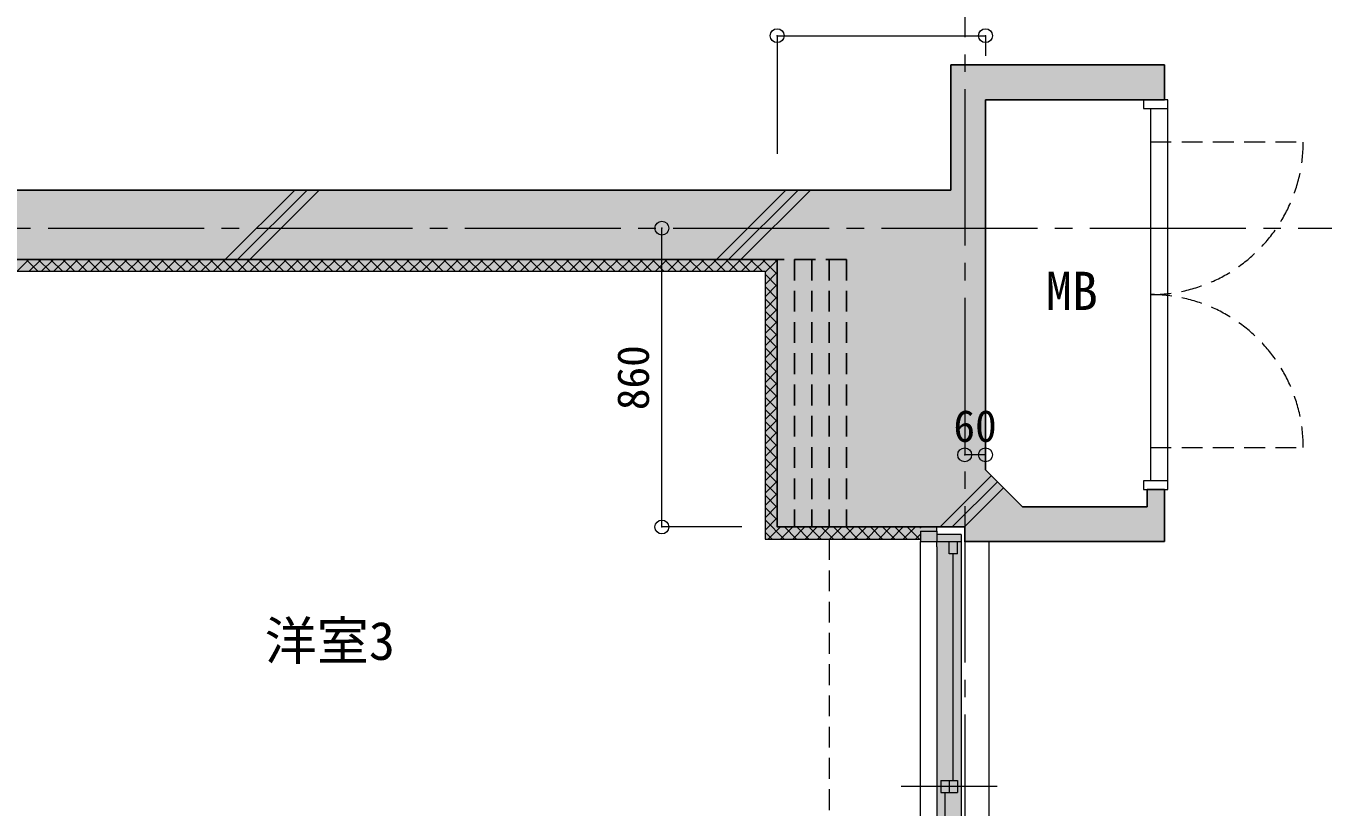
# Model space of a CAD drawing. Units: millimetres at full size, sheet at 1:50. Extents: x -9674 to 9699, y -6794 to 6791.
# Drawn here: x 4044 to 7780, y 1663 to 3911 of the extents above; entities that cross this region are included whole.
import ezdxf
from ezdxf.enums import TextEntityAlignment as Align

# ---------------------------------------------------------------- set-up
doc = ezdxf.new("R2010")
doc.units = ezdxf.units.MM
doc.header["$LTSCALE"] = 50
doc.header["$PDMODE"] = 32
doc.header["$PDSIZE"] = 40
doc.linetypes.add('CHAIN2', pattern=[12, 9, -1, 1, -1])
doc.linetypes.add('DASHED1', pattern=[1.8, 1.2, -0.6])
for name, color, linetype, lineweight in [('1-0_芯', 2, 'DASHED1', 25), ('1-1_躯体', 2, 'Continuous', 25), ('1-3_建具', 3, 'Continuous', 18), ('1-8_ハッチ', 4, 'Continuous', 9), ('1-A_文字', 7, 'Continuous', 9), ('1-B_寸法', 7, 'Continuous', 9), ('1-C_梁', 7, 'DASHED1', 9), ('4-F', 4, 'Continuous', 9)]:
    doc.layers.add(name, color=color, linetype=linetype, lineweight=lineweight)
doc.layers.add('4-0', color=1, linetype='Continuous')
doc.layers.add('4-1', color=2, linetype='Continuous')
doc.styles.add('ＭＳ ゴシック', font='')
doc.styles.get('ＭＳ ゴシック').set_extended_font_data('MS Gothic')

msp = doc.modelspace()

# ---------------------------------------------------------------- linework, layer by layer
at = {"layer": '1-0_芯', "color": 7, "linetype": 'CHAIN2', "lineweight": 9}
for p, q in [((6747.5, 4329.12), (6747.5, -3890.88)), ((-8492.5, 3329.12), (8517.5, 3329.12))]:
    msp.add_line(p, q, dxfattribs=at)
at = {"layer": '1-1_躯体'}
for p, q in [((6707.5, 3439.12), (6707.5, 3799.12)), ((6807.5, 3699.12), (7322.5, 3699.12)), ((6807.5, 2633.19), (6807.5, 3699.12)), ((7322.5, 3699.12), (7272.5, 3699.12)), ((7322.5, 3699.12), (7272.5, 3699.12)), ((6207.5, 3239.12), (2457.5, 3239.12)), ((6807.5, 2633.19), (6913.57, 2527.12)), ((7272.5, 2577.12), (7272.5, 2527.12)), ((7272.5, 2577.12), (7322.5, 2577.12)), ((7322.5, 2577.12), (7322.5, 2427.12)), ((6913.57, 2527.12), (7272.5, 2527.12))]:
    msp.add_line(p, q, dxfattribs=at)
at = {"layer": '1-1_躯体', "linetype": 'DASHED1'}
for p, q in [((6407.5, 3239.12), (6207.5, 3239.12)), ((6257.5, 3239.12), (6257.5, 2469.12)), ((6307.5, 3239.12), (6307.5, 2469.12)), ((6357.5, 3239.12), (6357.5, 2469.12)), ((6407.5, 3239.12), (6407.5, 2469.12))]:
    msp.add_line(p, q, dxfattribs=at)
at = {"layer": '1-1_躯体'}
for points in [[(6707.5, 3799.12), (7322.5, 3799.12), (7322.5, 3699.12)], [(6707.5, 3439.12), (-7292.5, 3439.12), (-7292.5, 2434.12)], [(6207.5, 3239.12), (6207.5, 2469.12), (6747.5, 2469.12)], [(6747.5, 2469.12), (6747.5, 2427.12), (7322.5, 2427.12)]]:
    msp.add_lwpolyline(points, dxfattribs=at)
at = {"layer": '1-3_建具', "color": 7, "lineweight": 9}
for p, q in [((7262.5, 3699.12), (7262.5, 3674.12)), ((7332.5, 3699.12), (7262.5, 3699.12)), ((7332.5, 3674.12), (7332.5, 3699.12)), ((7282.5, 3674.12), (7282.5, 2602.12)), ((7332.5, 2602.12), (7332.5, 3674.12)), ((7262.5, 2602.12), (7262.5, 2577.12)), ((7332.5, 2602.12), (7262.5, 2602.12)), ((6737.5, 2447.12), (6667.5, 2447.12)), ((6737.5, 2447.12), (6737.5, 2412.12)), ((6620.5, 1017.12), (6620.5, 2427.12)), ((6667.5, 2427.12), (6737.5, 2427.12)), ((6667.5, 2412.12), (6667.5, 2427.12)), ((6667.5, 2412.12), (6667.5, 1032.12)), ((6737.5, 2412.12), (6737.5, 1032.12)), ((6817.5, 1007.12), (6817.5, 2427.12)), ((6840.98, 1722.12), (6564.02, 1722.12))]:
    msp.add_line(p, q, dxfattribs=at)
at = {"layer": '1-3_建具', "color": 7, "linetype": 'DASHED1', "lineweight": 9}
for p, q in [((7282.5, 3578.12), (7722.5, 3578.12)), ((7282.5, 2698.12), (7722.5, 2698.12))]:
    msp.add_line(p, q, dxfattribs=at)
at = {"layer": '1-3_建具'}
for p, q in [((6620.5, 2457.12), (6620.5, 2427.12)), ((6620.5, 2457.12), (6667.5, 2457.12)), ((6667.5, 2457.12), (6667.5, 2427.12)), ((6620.5, 2427.12), (6667.5, 2427.12)), ((6702.5, 2392.12), (6702.5, 2427.12)), ((6726.5, 2392.12), (6702.5, 2392.12)), ((6714.5, 1739.62), (6714.5, 2392.12)), ((6726.5, 2392.12), (6726.5, 2427.12)), ((6678.5, 1739.62), (6726.5, 1739.62)), ((6702.5, 1739.62), (6702.5, 1704.62)), ((6726.5, 1739.62), (6726.5, 1704.62)), ((6690.5, 1704.62), (6690.5, 1052.12))]:
    msp.add_line(p, q, dxfattribs=at)
at = {"layer": '1-3_建具', "color": 7, "lineweight": 9}
for points in [[(7262.5, 3699.12), (7262.5, 3674.12), (7332.5, 3674.12)], [(7262.5, 2577.12), (7332.5, 2577.12), (7332.5, 2602.12)]]:
    msp.add_lwpolyline(points, dxfattribs=at)
at = {"layer": '1-3_建具'}
msp.add_lwpolyline([(6678.5, 1739.62), (6678.5, 1704.62), (6726.5, 1704.62)], dxfattribs=at)
at = {"layer": '1-3_建具', "color": 7, "linetype": 'DASHED1', "lineweight": 9}
for centre, start, end in [((7282.5, 3578.12), 270, 0), ((7282.5, 2698.12), 0, 90)]:
    msp.add_arc(centre, 440, start, end, dxfattribs=at)
at = {"layer": '1-8_ハッチ'}
for p, q in [((4617.98, 3239.12), (4817.98, 3439.12)), ((4653.33, 3239.12), (4853.33, 3439.12)), ((4688.69, 3239.12), (4888.69, 3439.12)), ((6032.19, 3239.12), (6232.19, 3439.12)), ((6067.55, 3239.12), (6267.55, 3439.12)), ((6102.9, 3239.12), (6302.9, 3439.12)), ((4017.29, 3204.12), (4052.29, 3239.12)), ((4044.08, 3239.12), (4079.08, 3204.12)), ((4052.65, 3204.12), (4087.65, 3239.12)), ((4079.43, 3239.12), (4114.43, 3204.12)), ((4088, 3204.12), (4123, 3239.12)), ((4114.79, 3239.12), (4149.79, 3204.12)), ((4123.36, 3204.12), (4158.36, 3239.12)), ((4150.14, 3239.12), (4185.14, 3204.12)), ((4158.72, 3204.12), (4193.72, 3239.12)), ((4185.5, 3239.12), (4220.5, 3204.12)), ((4194.07, 3204.12), (4229.07, 3239.12)), ((4220.86, 3239.12), (4255.86, 3204.12)), ((4229.43, 3204.12), (4264.43, 3239.12)), ((4256.21, 3239.12), (4291.21, 3204.12)), ((4264.78, 3204.12), (4299.78, 3239.12)), ((4291.57, 3239.12), (4326.57, 3204.12)), ((4300.14, 3204.12), (4335.14, 3239.12)), ((4326.92, 3239.12), (4361.92, 3204.12)), ((4335.49, 3204.12), (4370.49, 3239.12)), ((4362.28, 3239.12), (4397.28, 3204.12)), ((4370.85, 3204.12), (4405.85, 3239.12)), ((4397.63, 3239.12), (4432.63, 3204.12)), ((4406.2, 3204.12), (4441.2, 3239.12)), ((4432.99, 3239.12), (4467.99, 3204.12)), ((4441.56, 3204.12), (4476.56, 3239.12)), ((4468.34, 3239.12), (4503.34, 3204.12)), ((4476.91, 3204.12), (4511.91, 3239.12)), ((4503.7, 3239.12), (4538.7, 3204.12)), ((4512.27, 3204.12), (4547.27, 3239.12)), ((4539.05, 3239.12), (4574.05, 3204.12)), ((4547.62, 3204.12), (4582.62, 3239.12)), ((4574.41, 3239.12), (4609.41, 3204.12)), ((4582.98, 3204.12), (4617.98, 3239.12)), ((4609.76, 3239.12), (4644.76, 3204.12)), ((4618.33, 3204.12), (4653.33, 3239.12)), ((4645.12, 3239.12), (4680.12, 3204.12)), ((4653.69, 3204.12), (4688.69, 3239.12)), ((4680.48, 3239.12), (4715.48, 3204.12)), ((4689.05, 3204.12), (4724.05, 3239.12)), ((4715.83, 3239.12), (4750.83, 3204.12)), ((4724.4, 3204.12), (4759.4, 3239.12)), ((4751.19, 3239.12), (4786.19, 3204.12)), ((4759.76, 3204.12), (4794.76, 3239.12)), ((4786.54, 3239.12), (4821.54, 3204.12)), ((4795.11, 3204.12), (4830.11, 3239.12)), ((4821.9, 3239.12), (4856.9, 3204.12)), ((4830.47, 3204.12), (4865.47, 3239.12)), ((4857.25, 3239.12), (4892.25, 3204.12)), ((4865.82, 3204.12), (4900.82, 3239.12)), ((4892.61, 3239.12), (4927.61, 3204.12)), ((4901.18, 3204.12), (4936.18, 3239.12)), ((4927.96, 3239.12), (4962.96, 3204.12)), ((4936.53, 3204.12), (4971.53, 3239.12)), ((4963.32, 3239.12), (4998.32, 3204.12)), ((4971.89, 3204.12), (5006.89, 3239.12)), ((4998.67, 3239.12), (5033.67, 3204.12)), ((5007.24, 3204.12), (5042.24, 3239.12)), ((5034.03, 3239.12), (5069.03, 3204.12)), ((5042.6, 3204.12), (5077.6, 3239.12)), ((5069.38, 3239.12), (5104.38, 3204.12)), ((5077.95, 3204.12), (5112.95, 3239.12)), ((5104.74, 3239.12), (5139.74, 3204.12)), ((5113.31, 3204.12), (5148.31, 3239.12)), ((5140.09, 3239.12), (5175.09, 3204.12)), ((5148.66, 3204.12), (5183.66, 3239.12)), ((5175.45, 3239.12), (5210.45, 3204.12)), ((5184.02, 3204.12), (5219.02, 3239.12)), ((5210.81, 3239.12), (5245.81, 3204.12)), ((5219.38, 3204.12), (5254.38, 3239.12)), ((5246.16, 3239.12), (5281.16, 3204.12)), ((5254.73, 3204.12), (5289.73, 3239.12)), ((5281.52, 3239.12), (5316.52, 3204.12)), ((5290.09, 3204.12), (5325.09, 3239.12)), ((5316.87, 3239.12), (5351.87, 3204.12)), ((5325.44, 3204.12), (5360.44, 3239.12)), ((5352.23, 3239.12), (5387.23, 3204.12)), ((5360.8, 3204.12), (5395.8, 3239.12)), ((5387.58, 3239.12), (5422.58, 3204.12)), ((5396.15, 3204.12), (5431.15, 3239.12)), ((5422.94, 3239.12), (5457.94, 3204.12)), ((5431.51, 3204.12), (5466.51, 3239.12)), ((5458.29, 3239.12), (5493.29, 3204.12)), ((5466.86, 3204.12), (5501.86, 3239.12)), ((5493.65, 3239.12), (5528.65, 3204.12)), ((5502.22, 3204.12), (5537.22, 3239.12)), ((5529, 3239.12), (5564, 3204.12)), ((5537.57, 3204.12), (5572.57, 3239.12)), ((5564.36, 3239.12), (5599.36, 3204.12)), ((5572.93, 3204.12), (5607.93, 3239.12)), ((5599.71, 3239.12), (5634.71, 3204.12)), ((5608.28, 3204.12), (5643.28, 3239.12)), ((5635.07, 3239.12), (5670.07, 3204.12)), ((5643.64, 3204.12), (5678.64, 3239.12)), ((5670.42, 3239.12), (5705.42, 3204.12)), ((5678.99, 3204.12), (5713.99, 3239.12)), ((5705.78, 3239.12), (5740.78, 3204.12)), ((5714.35, 3204.12), (5749.35, 3239.12)), ((5741.14, 3239.12), (5776.14, 3204.12)), ((5749.71, 3204.12), (5784.71, 3239.12)), ((5776.49, 3239.12), (5811.49, 3204.12)), ((5785.06, 3204.12), (5820.06, 3239.12)), ((5811.85, 3239.12), (5846.85, 3204.12)), ((5820.42, 3204.12), (5855.42, 3239.12)), ((5847.2, 3239.12), (5882.2, 3204.12)), ((5855.77, 3204.12), (5890.77, 3239.12)), ((5882.56, 3239.12), (5917.56, 3204.12)), ((5891.13, 3204.12), (5926.13, 3239.12)), ((5917.91, 3239.12), (5952.91, 3204.12)), ((5926.48, 3204.12), (5961.48, 3239.12)), ((5953.27, 3239.12), (5988.27, 3204.12)), ((5961.84, 3204.12), (5996.84, 3239.12)), ((5988.62, 3239.12), (6023.62, 3204.12)), ((5997.19, 3204.12), (6032.19, 3239.12)), ((6023.98, 3239.12), (6058.98, 3204.12)), ((6032.55, 3204.12), (6067.55, 3239.12)), ((6059.33, 3239.12), (6094.33, 3204.12)), ((6067.9, 3204.12), (6102.9, 3239.12)), ((6094.69, 3239.12), (6129.69, 3204.12)), ((6103.26, 3204.12), (6138.26, 3239.12)), ((6130.04, 3239.12), (6165.04, 3204.12)), ((6138.61, 3204.12), (6173.61, 3239.12)), ((6165.4, 3239.12), (6207.5, 3197.02)), ((6172.5, 3202.65), (6207.5, 3237.65)), ((6200.75, 3239.12), (6207.5, 3232.38)), ((6172.5, 3204.12), (2492.5, 3204.12)), ((6172.5, 3204.12), (6172.5, 2434.12)), ((6172.5, 3167.3), (6207.5, 3202.3)), ((6172.5, 3196.66), (6207.5, 3161.66)), ((6172.5, 3131.94), (6207.5, 3166.94)), ((6172.5, 3161.31), (6207.5, 3126.31)), ((6172.5, 3096.59), (6207.5, 3131.59)), ((6172.5, 3125.95), (6207.5, 3090.95)), ((6172.5, 3061.23), (6207.5, 3096.23)), ((6172.5, 3090.6), (6207.5, 3055.6)), ((6172.5, 3025.87), (6207.5, 3060.87)), ((6172.5, 3055.24), (6207.5, 3020.24)), ((6172.5, 2990.52), (6207.5, 3025.52)), ((6172.5, 3019.89), (6207.5, 2984.89)), ((6172.5, 2955.16), (6207.5, 2990.16)), ((6172.5, 2984.53), (6207.5, 2949.53)), ((6172.5, 2919.81), (6207.5, 2954.81)), ((6172.5, 2949.18), (6207.5, 2914.18)), ((6172.5, 2884.45), (6207.5, 2919.45)), ((6172.5, 2913.82), (6207.5, 2878.82)), ((6172.5, 2849.1), (6207.5, 2884.1)), ((6172.5, 2878.47), (6207.5, 2843.47)), ((6172.5, 2813.74), (6207.5, 2848.74)), ((6172.5, 2843.11), (6207.5, 2808.11)), ((6172.5, 2778.39), (6207.5, 2813.39)), ((6172.5, 2807.76), (6207.5, 2772.76)), ((6172.5, 2743.03), (6207.5, 2778.03)), ((6172.5, 2772.4), (6207.5, 2737.4)), ((6172.5, 2707.68), (6207.5, 2742.68)), ((6172.5, 2737.05), (6207.5, 2702.05)), ((6172.5, 2672.32), (6207.5, 2707.32)), ((6172.5, 2701.69), (6207.5, 2666.69)), ((6172.5, 2636.97), (6207.5, 2671.97)), ((6172.5, 2666.33), (6207.5, 2631.33)), ((6172.5, 2601.61), (6207.5, 2636.61)), ((6172.5, 2630.98), (6207.5, 2595.98)), ((6676.41, 2469.12), (6823.99, 2616.7)), ((6172.5, 2566.26), (6207.5, 2601.26)), ((6172.5, 2595.62), (6207.5, 2560.62)), ((6711.76, 2469.12), (6841.66, 2599.02)), ((6747.12, 2469.12), (6859.34, 2581.35)), ((6172.5, 2530.9), (6207.5, 2565.9)), ((6172.5, 2560.27), (6207.5, 2525.27)), ((6172.5, 2495.54), (6207.5, 2530.54)), ((6172.5, 2524.91), (6207.5, 2489.91)), ((6172.5, 2460.19), (6207.5, 2495.19)), ((6172.5, 2489.56), (6227.94, 2434.12)), ((6181.79, 2434.12), (6216.79, 2469.12)), ((6217.14, 2434.12), (6252.14, 2469.12)), ((6228.29, 2469.12), (6263.29, 2434.12)), ((6252.5, 2434.12), (6287.5, 2469.12)), ((6263.65, 2469.12), (6298.65, 2434.12)), ((6287.85, 2434.12), (6322.85, 2469.12)), ((6299, 2469.12), (6334, 2434.12)), ((6323.21, 2434.12), (6358.21, 2469.12)), ((6334.36, 2469.12), (6369.36, 2434.12)), ((6358.56, 2434.12), (6393.56, 2469.12)), ((6369.71, 2469.12), (6404.71, 2434.12)), ((6393.92, 2434.12), (6428.92, 2469.12)), ((6405.07, 2469.12), (6440.07, 2434.12)), ((6429.27, 2434.12), (6464.27, 2469.12)), ((6440.42, 2469.12), (6475.42, 2434.12)), ((6464.63, 2434.12), (6499.63, 2469.12)), ((6475.78, 2469.12), (6510.78, 2434.12)), ((6499.98, 2434.12), (6534.98, 2469.12)), ((6511.14, 2469.12), (6546.14, 2434.12)), ((6535.34, 2434.12), (6570.34, 2469.12)), ((6546.49, 2469.12), (6581.49, 2434.12)), ((6570.7, 2434.12), (6605.7, 2469.12)), ((6581.85, 2469.12), (6616.85, 2434.12)), ((6617.2, 2469.12), (6620.5, 2465.82)), ((6172.5, 2454.2), (6192.58, 2434.12)), ((6172.5, 2434.12), (6620.5, 2434.12)), ((6606.05, 2434.12), (6620.5, 2448.57))]:
    msp.add_line(p, q, dxfattribs=at)
at = {"layer": '1-B_寸法'}
for p, q in [((6207.5, 3883.43), (6207.5, 3543.23)), ((6207.5, 3883.43), (6807.5, 3883.43)), ((6807.5, 3883.43), (6807.5, 3825.14)), ((5875.51, 2469.12), (5875.51, 3329.12)), ((6807.5, 2676.66), (6747.5, 2676.66)), ((6105.94, 2469.12), (5875.51, 2469.12))]:
    msp.add_line(p, q, dxfattribs=at)
at = {"layer": '1-B_寸法', "color": 3}
for p in [(6207.5, 3883.43), (6807.5, 3883.43), (5875.51, 3329.12), (6747.5, 2676.66), (6807.5, 2676.66), (5875.51, 2469.12)]:
    msp.add_point(p, dxfattribs=at)
at = {"layer": '1-C_梁'}
msp.add_line((6357.5, 2434.12), (6357.5, 1010.12), dxfattribs=at)
at = {"layer": '4-0'}
for points in [[(7322.5, 3699.12), (7322.5, 3799.12), (6707.5, 3799.12)], [(6807.5, 3699.12), (7322.5, 3699.12), (6707.5, 3799.12)], [(6807.5, 3699.12), (6707.5, 3799.12), (6707.5, 3439.12)], [(6747.5, 2469.12), (6807.5, 3699.12), (6707.5, 3439.12)], [(6747.5, 2427.12), (6807.5, 2633.19), (6807.5, 3699.12)], [(6747.5, 2469.12), (6747.5, 2427.12), (6807.5, 3699.12)], [(-7292.5, 3439.12), (1857.5, 3239.12), (6207.5, 3239.12)], [(6707.5, 3439.12), (-7292.5, 3439.12), (6207.5, 3239.12)], [(6707.5, 3439.12), (6207.5, 3239.12), (6207.5, 2469.12)], [(6707.5, 3439.12), (6207.5, 2469.12), (6747.5, 2469.12)], [(6747.5, 2427.12), (6913.57, 2527.12), (6807.5, 2633.19)], [(7322.5, 2427.12), (7322.5, 2577.12), (7272.5, 2577.12)], [(7322.5, 2427.12), (7272.5, 2577.12), (7272.5, 2527.12)], [(6747.5, 2427.12), (7322.5, 2427.12), (6913.57, 2527.12)], [(7322.5, 2427.12), (7272.5, 2527.12), (6913.57, 2527.12)]]:
    msp.add_solid(points, dxfattribs=at)
at = {"layer": '4-1'}
msp.add_solid([(6667.5, 2447.12), (6737.5, 2447.12), (6667.5, 997.12), (6737.5, 997.12)], dxfattribs=at)
at = {"layer": '4-F', "color": 7}
msp.add_line((6667.5, 2457.12), (6667.5, 2469.12), dxfattribs=at)
at = {"layer": '4-F'}
for points in [[(3130, 3229.12), (6172.5, 3239.12), (3117.5, 3239.12)], [(3130, 3229.12), (6172.5, 3204.12), (6172.5, 3239.12)], [(3130, 3229.12), (3130, 3204.12), (6172.5, 3204.12)], [(6172.5, 2434.12), (6207.5, 2469.12), (6172.5, 3239.12), (6207.5, 3239.12)], [(6172.5, 2434.12), (6207.5, 2469.12), (6322.5, 2434.12), (6357.5, 2469.12)], [(6357.5, 2469.12), (6322.5, 2434.12), (6620.5, 2434.12)], [(6667.5, 2469.12), (6357.5, 2469.12), (6620.5, 2434.12)], [(6620.5, 2427.12), (6667.5, 2427.12), (6667.5, 2469.12)], [(6667.5, 2469.12), (6620.5, 2434.12), (6620.5, 2427.12)]]:
    msp.add_solid(points, dxfattribs=at)

# ---------------------------------------------------------------- texts
at = {"layer": '1-A_文字', "style": 'ＭＳ ゴシック'}
for s, p in [('MB', (6981.33, 3060.81)), ('洋室3', (4731.51, 2053.49))]:
    msp.add_text(s, height=110, dxfattribs=at).set_placement(p, align=Align.BOTTOM_LEFT)
at = {"layer": '1-B_寸法', "style": 'ＭＳ ゴシック'}
msp.add_text('860', height=91.64, rotation=90, dxfattribs=at).set_placement((5865.51, 2805.37), align=Align.BOTTOM_LEFT)
msp.add_text('60', height=91.64, dxfattribs=at).set_placement((6715, 2686.66), align=Align.BOTTOM_LEFT)

doc.saveas('drawing.dxf')
